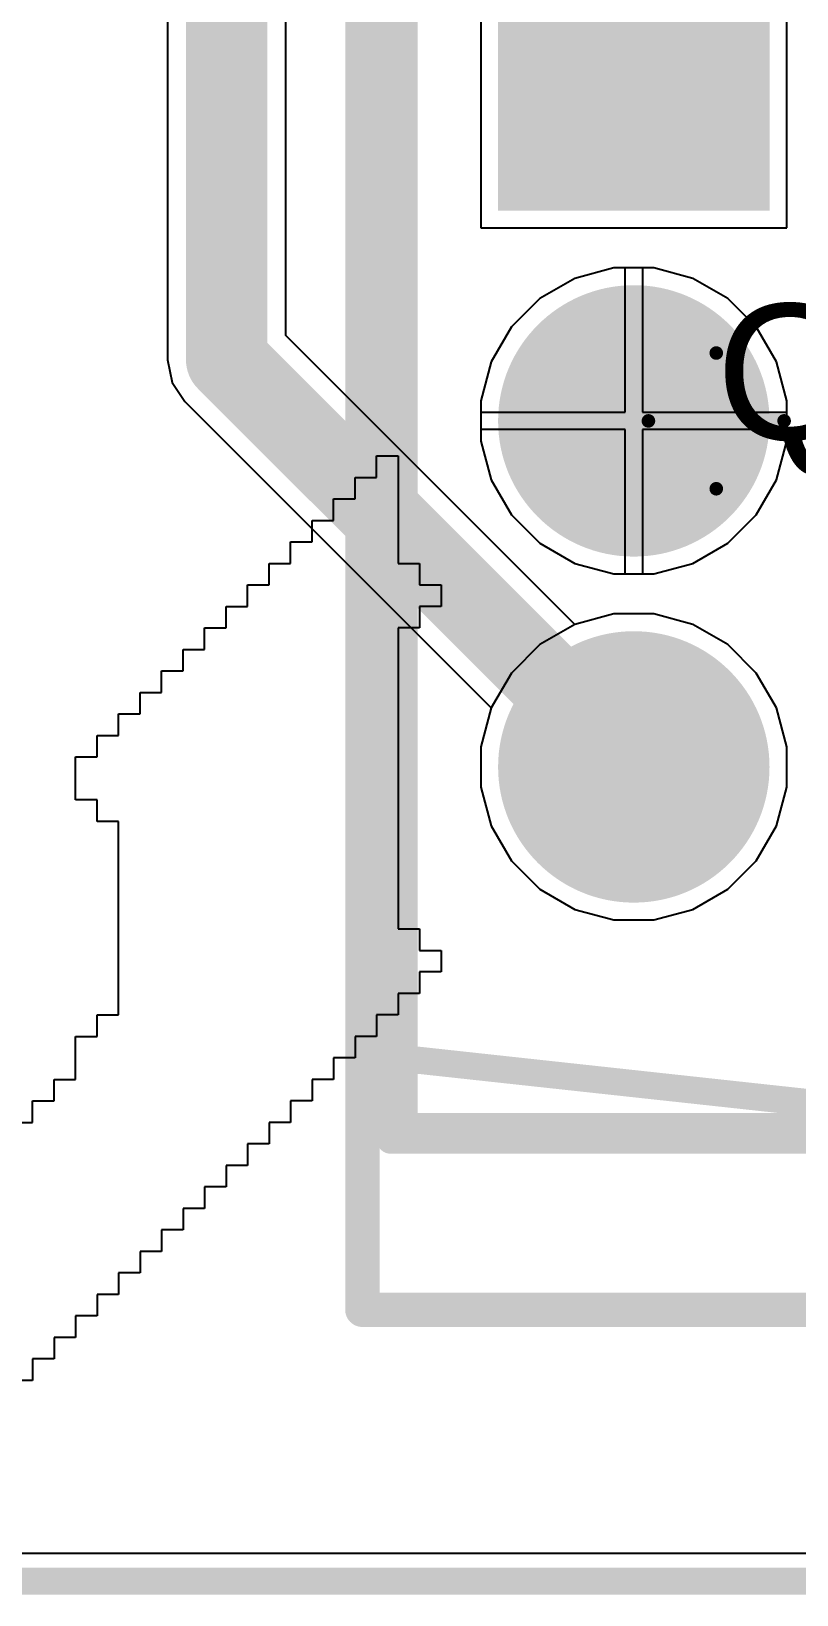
# Model space of a CAD drawing. Header units: inches. Extents: x 1.37 to 7.44, y 1.69 to 5.2.
# Drawn here: x 3.0929 to 3.315, y 2.9094 to 3.363 of the extents above; entities that cross this region are included whole.
import ezdxf

# ---------------------------------------------------------------- set-up
doc = ezdxf.new("R2010")
doc.units = ezdxf.units.IN
doc.header["$MEASUREMENT"] = 0
for name, color, linetype in [('Board', 216, 'Continuous'), ('Bottom Layer', 5, 'Continuous'), ('Bottom Overlay', 54, 'Continuous'), ('Bottom Solder', 6, 'Continuous'), ('Multi-Layer', 9, 'Continuous'), ('Pad Holes', 156, 'Continuous'), ('Top 3D Body', 56, 'Continuous'), ('Top Assembly', 56, 'Continuous'), ('Top Component Center', 56, 'Continuous'), ('Top Courtyard', 56, 'Continuous'), ('Top Layer', 1, 'Continuous'), ('Top Overlay', 2, 'Continuous'), ('Top Solder', 216, 'Continuous')]:
    doc.layers.add(name, color=color, linetype=linetype)
doc.styles.add('Arial', font='', dxfattribs={"height": 0.2})
doc.styles.get('Arial').set_extended_font_data('Arial')

# ---------------------------------------------------------------- blocks, each defined once
blk = doc.blocks.new('FP_TO_220_P0A0015988_MFG_65')
at = {"layer": 'Bottom Layer'}
blk.add_hatch(color=5, dxfattribs=at).paths.add_polyline_path([(-0.06329, 0.13976), (0.01545, 0.13976), (0.01545, 0.06102), (-0.06329, 0.06102)])
h = blk.add_hatch(color=5, dxfattribs=at)
edge = h.paths.add_edge_path()
edge.add_arc((-0.02392, 0), 0.03937, 0, 360)
h = blk.add_hatch(color=5, dxfattribs=at)
edge = h.paths.add_edge_path()
edge.add_arc((-0.02392, -0.10039), 0.03937, 0, 360)
at = {"layer": 'Bottom Solder'}
blk.add_hatch(color=6, dxfattribs=at).paths.add_polyline_path([(-0.06329, 0.13976), (0.01545, 0.13976), (0.01545, 0.06102), (-0.06329, 0.06102)])
h = blk.add_hatch(color=6, dxfattribs=at)
edge = h.paths.add_edge_path()
edge.add_arc((-0.02392, 0), 0.03937, 0, 360)
h = blk.add_hatch(color=6, dxfattribs=at)
edge = h.paths.add_edge_path()
edge.add_arc((-0.02392, -0.10039), 0.03937, 0, 360)
at = {"layer": 'Multi-Layer'}
blk.add_hatch(color=9, dxfattribs=at).paths.add_polyline_path([(-0.06329, 0.13976), (0.01545, 0.13976), (0.01545, 0.06102), (-0.06329, 0.06102)])
h = blk.add_hatch(color=9, dxfattribs=at)
edge = h.paths.add_edge_path()
edge.add_arc((-0.02392, 0), 0.03937, 0, 360)
h = blk.add_hatch(color=9, dxfattribs=at)
edge = h.paths.add_edge_path()
edge.add_arc((-0.02392, -0.10039), 0.03937, 0, 360)
at = {"layer": 'Pad Holes'}
h = blk.add_hatch(color=7, dxfattribs=at)
edge = h.paths.add_edge_path()
edge.add_arc((-0.02392, 0.10039), 0.02559, 0, 360)
h = blk.add_hatch(color=7, dxfattribs=at)
edge = h.paths.add_edge_path()
edge.add_arc((-0.02392, 0), 0.02559, 0, 360)
h = blk.add_hatch(color=7, dxfattribs=at)
edge = h.paths.add_edge_path()
edge.add_arc((-0.02392, -0.10039), 0.02559, 0, 360)
at = {"layer": 'Top Layer'}
blk.add_hatch(color=1, dxfattribs=at).paths.add_polyline_path([(-0.06329, 0.13976), (0.01545, 0.13976), (0.01545, 0.06102), (-0.06329, 0.06102)])
h = blk.add_hatch(color=1, dxfattribs=at)
edge = h.paths.add_edge_path()
edge.add_arc((-0.02392, 0), 0.03937, 0, 360)
h = blk.add_hatch(color=1, dxfattribs=at)
edge = h.paths.add_edge_path()
edge.add_arc((-0.02392, -0.10039), 0.03937, 0, 360)
at = {"layer": 'Top Solder'}
blk.add_hatch(color=216, dxfattribs=at).paths.add_polyline_path([(-0.06329, 0.13976), (0.01545, 0.13976), (0.01545, 0.06102), (-0.06329, 0.06102)])
h = blk.add_hatch(color=216, dxfattribs=at)
edge = h.paths.add_edge_path()
edge.add_arc((-0.02392, 0), 0.03937, 0, 360)
h = blk.add_hatch(color=216, dxfattribs=at)
edge = h.paths.add_edge_path()
edge.add_arc((-0.02392, -0.10039), 0.03937, 0, 360)
at = {"layer": 'Top 3D Body'}
for points in [[(-0.09055, 0.20472, 0.00787, 0.00787, 0), (0.09055, 0.20472, 0.00787, 0.00787, 0)], [(-0.09055, -0.20472, 0.00787, 0.00787, 0), (-0.09055, 0.20472, 0.00787, 0.00787, 0)], [(0.09055, -0.20472, 0.00787, 0.00787, 0), (0.09055, 0.20472, 0.00787, 0.00787, 0)], [(-0.09055, -0.20472, 0.00787, 0.00787, 0), (0.09055, -0.20472, 0.00787, 0.00787, 0)]]:
    blk.add_lwpolyline(points, format="xyseb", dxfattribs=at)
for points in [[(-0.09252, 0.20472, 0.00394, 0.00394, 1), (-0.08858, 0.20472, 0.00394, 0.00394, 1)], [(-0.09252, 0.20472, 0.00394, 0.00394, 1), (-0.08858, 0.20472, 0.00394, 0.00394, 1)], [(0.08858, 0.20472, 0.00394, 0.00394, 1), (0.09252, 0.20472, 0.00394, 0.00394, 1)], [(0.08858, 0.20472, 0.00394, 0.00394, 1), (0.09252, 0.20472, 0.00394, 0.00394, 1)], [(-0.09252, -0.20472, 0.00394, 0.00394, 1), (-0.08858, -0.20472, 0.00394, 0.00394, 1)], [(-0.09252, -0.20472, 0.00394, 0.00394, 1), (-0.08858, -0.20472, 0.00394, 0.00394, 1)], [(0.08858, -0.20472, 0.00394, 0.00394, 1), (0.09252, -0.20472, 0.00394, 0.00394, 1)], [(0.08858, -0.20472, 0.00394, 0.00394, 1), (0.09252, -0.20472, 0.00394, 0.00394, 1)]]:
    blk.add_lwpolyline(points, format="xyseb", close=True, dxfattribs=at)
at = {"layer": 'Top Assembly'}
for points in [[(-0.09449, 0.20866, 0.00787, 0.00787, 0), (0.09449, 0.20866, 0.00787, 0.00787, 0)], [(-0.09449, -0.20866, 0.00787, 0.00787, 0), (-0.09449, 0.20866, 0.00787, 0.00787, 0)], [(0.09449, -0.20866, 0.00787, 0.00787, 0), (0.09449, 0.20866, 0.00787, 0.00787, 0)], [(-0.09449, -0.20866, 0.00787, 0.00787, 0), (0.09449, -0.20866, 0.00787, 0.00787, 0)]]:
    blk.add_lwpolyline(points, format="xyseb", dxfattribs=at)
for points in [[(-0.09646, 0.20866, 0.00394, 0.00394, 1), (-0.09252, 0.20866, 0.00394, 0.00394, 1)], [(-0.09646, 0.20866, 0.00394, 0.00394, 1), (-0.09252, 0.20866, 0.00394, 0.00394, 1)], [(0.09252, 0.20866, 0.00394, 0.00394, 1), (0.09646, 0.20866, 0.00394, 0.00394, 1)], [(0.09252, 0.20866, 0.00394, 0.00394, 1), (0.09646, 0.20866, 0.00394, 0.00394, 1)], [(-0.09646, -0.20866, 0.00394, 0.00394, 1), (-0.09252, -0.20866, 0.00394, 0.00394, 1)], [(-0.09646, -0.20866, 0.00394, 0.00394, 1), (-0.09252, -0.20866, 0.00394, 0.00394, 1)], [(0.09252, -0.20866, 0.00394, 0.00394, 1), (0.09646, -0.20866, 0.00394, 0.00394, 1)], [(0.09252, -0.20866, 0.00394, 0.00394, 1), (0.09646, -0.20866, 0.00394, 0.00394, 1)]]:
    blk.add_lwpolyline(points, format="xyseb", close=True, dxfattribs=at)
at = {"layer": 'Top Component Center'}
for points in [[(0, -0.01969, 0.00394, 0.00394, 0), (0, 0.01969, 0.00394, 0.00394, 0)], [(-0.01969, 0, 0.00394, 0.00394, 0), (0.01969, 0, 0.00394, 0.00394, 0)]]:
    blk.add_lwpolyline(points, format="xyseb", dxfattribs=at)
for points in [[(-0.00098, 0.01969, 0.00197, 0.00197, 1), (0.00098, 0.01969, 0.00197, 0.00197, 1)], [(-0.02067, 0, 0.00197, 0.00197, 1), (-0.0187, 0, 0.00197, 0.00197, 1)], [(0.0187, 0, 0.00197, 0.00197, 1), (0.02067, 0, 0.00197, 0.00197, 1)], [(-0.00098, -0.01969, 0.00197, 0.00197, 1), (0.00098, -0.01969, 0.00197, 0.00197, 1)]]:
    blk.add_lwpolyline(points, format="xyseb", close=True, dxfattribs=at)
at = {"layer": 'Top Courtyard'}
for points in [[(-0.09449, 0.20866, 0.00787, 0.00787, 0), (0.09449, 0.20866, 0.00787, 0.00787, 0)], [(-0.09449, -0.20866, 0.00787, 0.00787, 0), (-0.09449, 0.20866, 0.00787, 0.00787, 0)], [(0.09449, -0.20866, 0.00787, 0.00787, 0), (0.09449, 0.20866, 0.00787, 0.00787, 0)], [(-0.09449, -0.20866, 0.00787, 0.00787, 0), (0.09449, -0.20866, 0.00787, 0.00787, 0)]]:
    blk.add_lwpolyline(points, format="xyseb", dxfattribs=at)
for points in [[(-0.09646, 0.20866, 0.00394, 0.00394, 1), (-0.09252, 0.20866, 0.00394, 0.00394, 1)], [(-0.09646, 0.20866, 0.00394, 0.00394, 1), (-0.09252, 0.20866, 0.00394, 0.00394, 1)], [(0.09252, 0.20866, 0.00394, 0.00394, 1), (0.09646, 0.20866, 0.00394, 0.00394, 1)], [(0.09252, 0.20866, 0.00394, 0.00394, 1), (0.09646, 0.20866, 0.00394, 0.00394, 1)], [(-0.09646, -0.20866, 0.00394, 0.00394, 1), (-0.09252, -0.20866, 0.00394, 0.00394, 1)], [(-0.09646, -0.20866, 0.00394, 0.00394, 1), (-0.09252, -0.20866, 0.00394, 0.00394, 1)], [(0.09252, -0.20866, 0.00394, 0.00394, 1), (0.09646, -0.20866, 0.00394, 0.00394, 1)], [(0.09252, -0.20866, 0.00394, 0.00394, 1), (0.09646, -0.20866, 0.00394, 0.00394, 1)]]:
    blk.add_lwpolyline(points, format="xyseb", close=True, dxfattribs=at)
at = {"layer": 'Top Overlay'}
for points in [[(-0.01772, 0.22441, 0.00984, 0.00984, 1), (-0.02756, 0.22441, 0.00984, 0.00984, 1)], [(-0.03002, 0.22441, 0.00492, 0.00492, 1), (-0.0251, 0.22441, 0.00492, 0.00492, 1)], [(-0.02018, 0.22441, 0.00492, 0.00492, 1), (-0.01526, 0.22441, 0.00492, 0.00492, 1)], [(0.08858, 0.20472, 0.00394, 0.00394, 1), (0.09252, 0.20472, 0.00394, 0.00394, 1)], [(0.08858, 0.20472, 0.00394, 0.00394, 1), (0.09252, 0.20472, 0.00394, 0.00394, 1)], [(-0.09252, 0.18504, 0.00394, 0.00394, 1), (-0.08858, 0.18504, 0.00394, 0.00394, 1)], [(-0.09252, 0.18504, 0.00394, 0.00394, 1), (-0.08858, 0.18504, 0.00394, 0.00394, 1)], [(-0.09252, -0.18504, 0.00394, 0.00394, 1), (-0.08858, -0.18504, 0.00394, 0.00394, 1)], [(-0.09252, -0.18504, 0.00394, 0.00394, 1), (-0.08858, -0.18504, 0.00394, 0.00394, 1)], [(0.08858, -0.20472, 0.00394, 0.00394, 1), (0.09252, -0.20472, 0.00394, 0.00394, 1)], [(0.08858, -0.20472, 0.00394, 0.00394, 1), (0.09252, -0.20472, 0.00394, 0.00394, 1)]]:
    blk.add_lwpolyline(points, format="xyseb", close=True, dxfattribs=at)
for points in [[(-0.09055, 0.18504, 0.00787, 0.00787, 0), (0.09055, 0.20472, 0.00787, 0.00787, 0)], [(0.09055, -0.20472, 0.00787, 0.00787, 0), (0.09055, 0.20472, 0.00787, 0.00787, 0)], [(-0.09055, -0.18504, 0.00787, 0.00787, 0), (-0.09055, 0.18504, 0.00787, 0.00787, 0)], [(-0.09055, -0.18504, 0.00787, 0.00787, 0), (0.09055, -0.20472, 0.00787, 0.00787, 0)]]:
    blk.add_lwpolyline(points, format="xyseb", dxfattribs=at)
at = {"layer": 'Top Assembly', "style": 'Arial'}
blk.add_text('Q2', height=0.03937, dxfattribs=at).set_placement((0, -0.00545))

msp = doc.modelspace()

# ---------------------------------------------------------------- linework, layer by layer
at = {"layer": 'Board'}
msp.add_lwpolyline([(1.45669, 2.91339, 0.00787, 0.00787, 0), (3.66142, 2.91339, 0.00787, 0.00787, 0)], format="xyseb", dxfattribs=at)
at = {"layer": 'Bottom Layer'}
for p, q in [((3.16675, 3.27482), (3.16675, 3.47986)), ((3.13247, 3.46272), (3.13247, 3.26772)), ((3.22335, 3.39476), (3.22335, 3.30602)), ((3.31209, 3.30602), (3.31209, 3.39476)), ((3.22335, 3.30602), (3.31209, 3.30602)), ((3.26188, 3.29437), (3.25059, 3.29135)), ((3.26522, 3.29437), (3.26188, 3.29437)), ((3.26522, 3.2525), (3.26522, 3.29437)), ((3.27356, 3.29437), (3.27022, 3.29437)), ((3.27022, 3.29437), (3.27022, 3.2525)), ((3.28484, 3.29135), (3.27356, 3.29437)), ((3.25059, 3.29135), (3.24047, 3.2855)), ((3.29496, 3.2855), (3.28484, 3.29135)), ((3.24047, 3.2855), (3.23221, 3.27724)), ((3.30322, 3.27724), (3.29496, 3.2855)), ((3.23221, 3.27724), (3.22637, 3.26713)), ((3.30906, 3.26713), (3.30322, 3.27724)), ((3.25061, 3.19096), (3.16675, 3.27482)), ((3.13247, 3.26772), (3.13377, 3.26116)), ((3.22637, 3.26713), (3.22335, 3.25584)), ((3.31209, 3.25584), (3.30906, 3.26713)), ((3.13377, 3.26116), (3.13749, 3.2556)), ((3.13749, 3.2556), (3.22637, 3.16672)), ((3.22335, 3.25584), (3.22335, 3.2525)), ((3.22335, 3.2525), (3.26522, 3.2525)), ((3.27022, 3.2525), (3.31209, 3.2525)), ((3.31209, 3.2525), (3.31209, 3.25584)), ((3.26522, 3.2475), (3.22335, 3.2475)), ((3.22335, 3.2475), (3.22335, 3.24416)), ((3.22335, 3.24416), (3.22637, 3.23287)), ((3.26522, 3.20563), (3.26522, 3.2475)), ((3.31209, 3.2475), (3.27022, 3.2475)), ((3.27022, 3.2475), (3.27022, 3.20563)), ((3.30906, 3.23287), (3.31209, 3.24416)), ((3.31209, 3.24416), (3.31209, 3.2475)), ((3.22637, 3.23287), (3.23221, 3.22276)), ((3.30322, 3.22276), (3.30906, 3.23287)), ((3.23221, 3.22276), (3.24047, 3.2145)), ((3.29496, 3.2145), (3.30322, 3.22276)), ((3.24047, 3.2145), (3.25059, 3.20865)), ((3.28484, 3.20865), (3.29496, 3.2145)), ((3.25059, 3.20865), (3.26188, 3.20563)), ((3.27356, 3.20563), (3.28484, 3.20865)), ((3.26188, 3.20563), (3.26522, 3.20563)), ((3.27022, 3.20563), (3.27356, 3.20563)), ((3.26188, 3.19398), (3.25061, 3.19096)), ((3.27356, 3.19398), (3.26188, 3.19398)), ((3.28484, 3.19095), (3.27356, 3.19398)), ((3.29496, 3.18511), (3.28484, 3.19095)), ((3.30322, 3.17685), (3.29496, 3.18511)), ((3.30906, 3.16673), (3.30322, 3.17685)), ((3.22637, 3.16672), (3.22335, 3.15545)), ((3.31209, 3.15545), (3.30906, 3.16673)), ((3.22335, 3.15545), (3.22335, 3.14376)), ((3.31209, 3.14376), (3.31209, 3.15545)), ((3.22335, 3.14376), (3.22637, 3.13248)), ((3.30906, 3.13248), (3.31209, 3.14376)), ((3.22637, 3.13248), (3.23221, 3.12236)), ((3.30322, 3.12236), (3.30906, 3.13248)), ((3.23221, 3.12236), (3.24047, 3.1141)), ((3.29496, 3.1141), (3.30322, 3.12236)), ((3.24047, 3.1141), (3.25059, 3.10826)), ((3.28484, 3.10826), (3.29496, 3.1141)), ((3.25059, 3.10826), (3.26188, 3.10524)), ((3.27356, 3.10524), (3.28484, 3.10826)), ((3.26188, 3.10524), (3.27356, 3.10524)), ((3.66142, 2.92141), (1.45669, 2.92141))]:
    msp.add_line(p, q, dxfattribs=at)
for points in [[(3.14961, 3.26772, 0.02362, 0.02362, 0), (3.14961, 3.47986, 0.02362, 0.02362, 0)], [(3.14961, 3.26772, 0.02362, 0.02362, 0), (3.26772, 3.14961, 0.02362, 0.02362, 0)]]:
    msp.add_lwpolyline(points, format="xyseb", dxfattribs=at)
for points in [[(3.1437, 3.26772, 0.01181, 0.01181, 1), (3.15551, 3.26772, 0.01181, 0.01181, 1)], [(3.1437, 3.26772, 0.01181, 0.01181, 1), (3.15551, 3.26772, 0.01181, 0.01181, 1)], [(3.26181, 3.14961, 0.01181, 0.01181, 1), (3.27362, 3.14961, 0.01181, 0.01181, 1)]]:
    msp.add_lwpolyline(points, format="xyseb", close=True, dxfattribs=at)
at = {"layer": 'Bottom Overlay'}
for p, q in [((3.19311, 3.23361), (3.19311, 3.23985)), ((3.19311, 3.23985), (3.19935, 3.23985)), ((3.19935, 3.23985), (3.19935, 3.20866)), ((3.18687, 3.22737), (3.18687, 3.23361)), ((3.18687, 3.23361), (3.19311, 3.23361)), ((3.18063, 3.22114), (3.18063, 3.22737)), ((3.18063, 3.22737), (3.18687, 3.22737)), ((3.17439, 3.2149), (3.17439, 3.22114)), ((3.17439, 3.22114), (3.18063, 3.22114)), ((3.16816, 3.20866), (3.16816, 3.2149)), ((3.16816, 3.2149), (3.17439, 3.2149)), ((3.16192, 3.20242), (3.16192, 3.20866)), ((3.16192, 3.20866), (3.16816, 3.20866)), ((3.19935, 3.20866), (3.20558, 3.20866)), ((3.20558, 3.20866), (3.20558, 3.20242)), ((3.15568, 3.19619), (3.15568, 3.20242)), ((3.15568, 3.20242), (3.16192, 3.20242)), ((3.20558, 3.20242), (3.21182, 3.20242)), ((3.21182, 3.20242), (3.21182, 3.19619)), ((3.14944, 3.18995), (3.14944, 3.19619)), ((3.14944, 3.19619), (3.15568, 3.19619)), ((3.21182, 3.19619), (3.20558, 3.19619)), ((3.20558, 3.19619), (3.20558, 3.18995)), ((3.14321, 3.18371), (3.14321, 3.18995)), ((3.14321, 3.18995), (3.14944, 3.18995)), ((3.20558, 3.18995), (3.19935, 3.18995)), ((3.19935, 3.18995), (3.19935, 3.10262)), ((3.13697, 3.17747), (3.13697, 3.18371)), ((3.13697, 3.18371), (3.14321, 3.18371)), ((3.13073, 3.17124), (3.13073, 3.17747)), ((3.13073, 3.17747), (3.13697, 3.17747)), ((3.12449, 3.165), (3.12449, 3.17124)), ((3.12449, 3.17124), (3.13073, 3.17124)), ((3.11826, 3.15876), (3.11826, 3.165)), ((3.11826, 3.165), (3.12449, 3.165)), ((3.11202, 3.15252), (3.11202, 3.15876)), ((3.11202, 3.15876), (3.11826, 3.15876)), ((3.10578, 3.14005), (3.10578, 3.15252)), ((3.10578, 3.15252), (3.11202, 3.15252)), ((3.11202, 3.14005), (3.10578, 3.14005)), ((3.11202, 3.13381), (3.11202, 3.14005)), ((3.11826, 3.13381), (3.11202, 3.13381)), ((3.11826, 3.07767), (3.11826, 3.13381)), ((3.19935, 3.10262), (3.20558, 3.10262)), ((3.20558, 3.10262), (3.20558, 3.09638)), ((3.20558, 3.09638), (3.21182, 3.09638)), ((3.21182, 3.09638), (3.21182, 3.09015)), ((3.21182, 3.09015), (3.20558, 3.09015)), ((3.20558, 3.09015), (3.20558, 3.08391)), ((3.20558, 3.08391), (3.19935, 3.08391)), ((3.19935, 3.08391), (3.19935, 3.07767)), ((3.11202, 3.07143), (3.11202, 3.07767)), ((3.11202, 3.07767), (3.11826, 3.07767)), ((3.19935, 3.07767), (3.19311, 3.07767)), ((3.19311, 3.07767), (3.19311, 3.07143)), ((3.10578, 3.05896), (3.10578, 3.07143)), ((3.10578, 3.07143), (3.11202, 3.07143)), ((3.19311, 3.07143), (3.18687, 3.07143)), ((3.18687, 3.07143), (3.18687, 3.0652)), ((3.18687, 3.0652), (3.18063, 3.0652)), ((3.18063, 3.0652), (3.18063, 3.05896)), ((3.09954, 3.05272), (3.09954, 3.05896)), ((3.09954, 3.05896), (3.10578, 3.05896)), ((3.18063, 3.05896), (3.17439, 3.05896)), ((3.17439, 3.05896), (3.17439, 3.05272)), ((3.09331, 3.04648), (3.09331, 3.05272)), ((3.09331, 3.05272), (3.09954, 3.05272)), ((3.17439, 3.05272), (3.16816, 3.05272)), ((3.16816, 3.05272), (3.16816, 3.04648)), ((3.08707, 3.04648), (3.09331, 3.04648)), ((3.16816, 3.04648), (3.16192, 3.04648)), ((3.16192, 3.04648), (3.16192, 3.04025)), ((3.16192, 3.04025), (3.15568, 3.04025)), ((3.15568, 3.04025), (3.15568, 3.03401)), ((3.15568, 3.03401), (3.14944, 3.03401)), ((3.14944, 3.03401), (3.14944, 3.02777)), ((3.14944, 3.02777), (3.14321, 3.02777)), ((3.14321, 3.02777), (3.14321, 3.02153)), ((3.14321, 3.02153), (3.13697, 3.02153)), ((3.13697, 3.02153), (3.13697, 3.01529)), ((3.13697, 3.01529), (3.13073, 3.01529)), ((3.13073, 3.01529), (3.13073, 3.00906)), ((3.13073, 3.00906), (3.12449, 3.00906)), ((3.12449, 3.00906), (3.12449, 3.00282)), ((3.12449, 3.00282), (3.11826, 3.00282)), ((3.11826, 3.00282), (3.11826, 2.99658)), ((3.11826, 2.99658), (3.11202, 2.99658)), ((3.11202, 2.99658), (3.11202, 2.99034)), ((3.11202, 2.99034), (3.10578, 2.99034)), ((3.10578, 2.99034), (3.10578, 2.98411)), ((3.10578, 2.98411), (3.09954, 2.98411)), ((3.09954, 2.98411), (3.09954, 2.97787)), ((3.09331, 2.97787), (3.09331, 2.97163)), ((3.09954, 2.97787), (3.09331, 2.97787)), ((3.09331, 2.97163), (3.08707, 2.97163))]:
    msp.add_line(p, q, dxfattribs=at)
at = {"layer": 'Top Layer'}
for p, q in [((3.22335, 3.39476), (3.22335, 3.30602)), ((3.31209, 3.30602), (3.31209, 3.39476)), ((3.22335, 3.30602), (3.31209, 3.30602)), ((3.26188, 3.29437), (3.25059, 3.29135)), ((3.27356, 3.29437), (3.26188, 3.29437)), ((3.28484, 3.29135), (3.27356, 3.29437)), ((3.25059, 3.29135), (3.24047, 3.2855)), ((3.29496, 3.2855), (3.28484, 3.29135)), ((3.24047, 3.2855), (3.23221, 3.27724)), ((3.30322, 3.27724), (3.29496, 3.2855)), ((3.23221, 3.27724), (3.22637, 3.26713)), ((3.30906, 3.26713), (3.30322, 3.27724)), ((3.22637, 3.26713), (3.22335, 3.25584)), ((3.31209, 3.25584), (3.30906, 3.26713)), ((3.22335, 3.25584), (3.22335, 3.24416)), ((3.31209, 3.24416), (3.31209, 3.25584)), ((3.22335, 3.24416), (3.22637, 3.23287)), ((3.30906, 3.23287), (3.31209, 3.24416)), ((3.22637, 3.23287), (3.23221, 3.22276)), ((3.30322, 3.22276), (3.30906, 3.23287)), ((3.23221, 3.22276), (3.24047, 3.2145)), ((3.29496, 3.2145), (3.30322, 3.22276)), ((3.24047, 3.2145), (3.25059, 3.20865)), ((3.28484, 3.20865), (3.29496, 3.2145)), ((3.25059, 3.20865), (3.26188, 3.20563)), ((3.27356, 3.20563), (3.28484, 3.20865)), ((3.26188, 3.20563), (3.27356, 3.20563)), ((3.26188, 3.19398), (3.25059, 3.19095)), ((3.27356, 3.19398), (3.26188, 3.19398)), ((3.28484, 3.19095), (3.27356, 3.19398)), ((3.25059, 3.19095), (3.24047, 3.18511)), ((3.29496, 3.18511), (3.28484, 3.19095)), ((3.24047, 3.18511), (3.23221, 3.17685)), ((3.30322, 3.17685), (3.29496, 3.18511)), ((3.23221, 3.17685), (3.22637, 3.16673)), ((3.30906, 3.16673), (3.30322, 3.17685)), ((3.22637, 3.16673), (3.22335, 3.15545)), ((3.31209, 3.15545), (3.30906, 3.16673)), ((3.22335, 3.15545), (3.22335, 3.14376)), ((3.31209, 3.14376), (3.31209, 3.15545)), ((3.22335, 3.14376), (3.22637, 3.13248)), ((3.30906, 3.13248), (3.31209, 3.14376)), ((3.22637, 3.13248), (3.23221, 3.12236)), ((3.30322, 3.12236), (3.30906, 3.13248)), ((3.23221, 3.12236), (3.24047, 3.1141)), ((3.29496, 3.1141), (3.30322, 3.12236)), ((3.24047, 3.1141), (3.25059, 3.10826)), ((3.28484, 3.10826), (3.29496, 3.1141)), ((3.25059, 3.10826), (3.26188, 3.10524)), ((3.27356, 3.10524), (3.28484, 3.10826)), ((3.26188, 3.10524), (3.27356, 3.10524)), ((3.66142, 2.92141), (1.45669, 2.92141))]:
    msp.add_line(p, q, dxfattribs=at)
msp.add_lwpolyline([(3.26772, 3.35039, 0.01575, 0.01575, 0), (3.26772, 3.59592, 0.01575, 0.01575, 0)], format="xyseb", dxfattribs=at)
msp.add_lwpolyline([(3.26378, 3.35039, 0.00787, 0.00787, 1), (3.27165, 3.35039, 0.00787, 0.00787, 1)], format="xyseb", close=True, dxfattribs=at)
at = {"layer": 'Top Overlay'}
for points in [[(3.18898, 2.99213, 0.01, 0.01, 0), (3.18898, 3.50394, 0.01, 0.01, 0)], [(3.18898, 2.99213, 0.01, 0.01, 0), (3.50394, 2.99213, 0.01, 0.01, 0)]]:
    msp.add_lwpolyline(points, format="xyseb", dxfattribs=at)
msp.add_lwpolyline([(3.18648, 2.99213, 0.005, 0.005, 1), (3.19148, 2.99213, 0.005, 0.005, 1)], format="xyseb", close=True, dxfattribs=at)
msp.add_lwpolyline([(3.18648, 2.99213, 0.005, 0.005, 1), (3.19148, 2.99213, 0.005, 0.005, 1)], format="xyseb", close=True, dxfattribs=at)

# ---------------------------------------------------------------- block references
msp.add_blockref('FP_TO_220_P0A0015988_MFG_65', (3.29163, 3.25))

doc.saveas('drawing.dxf')
